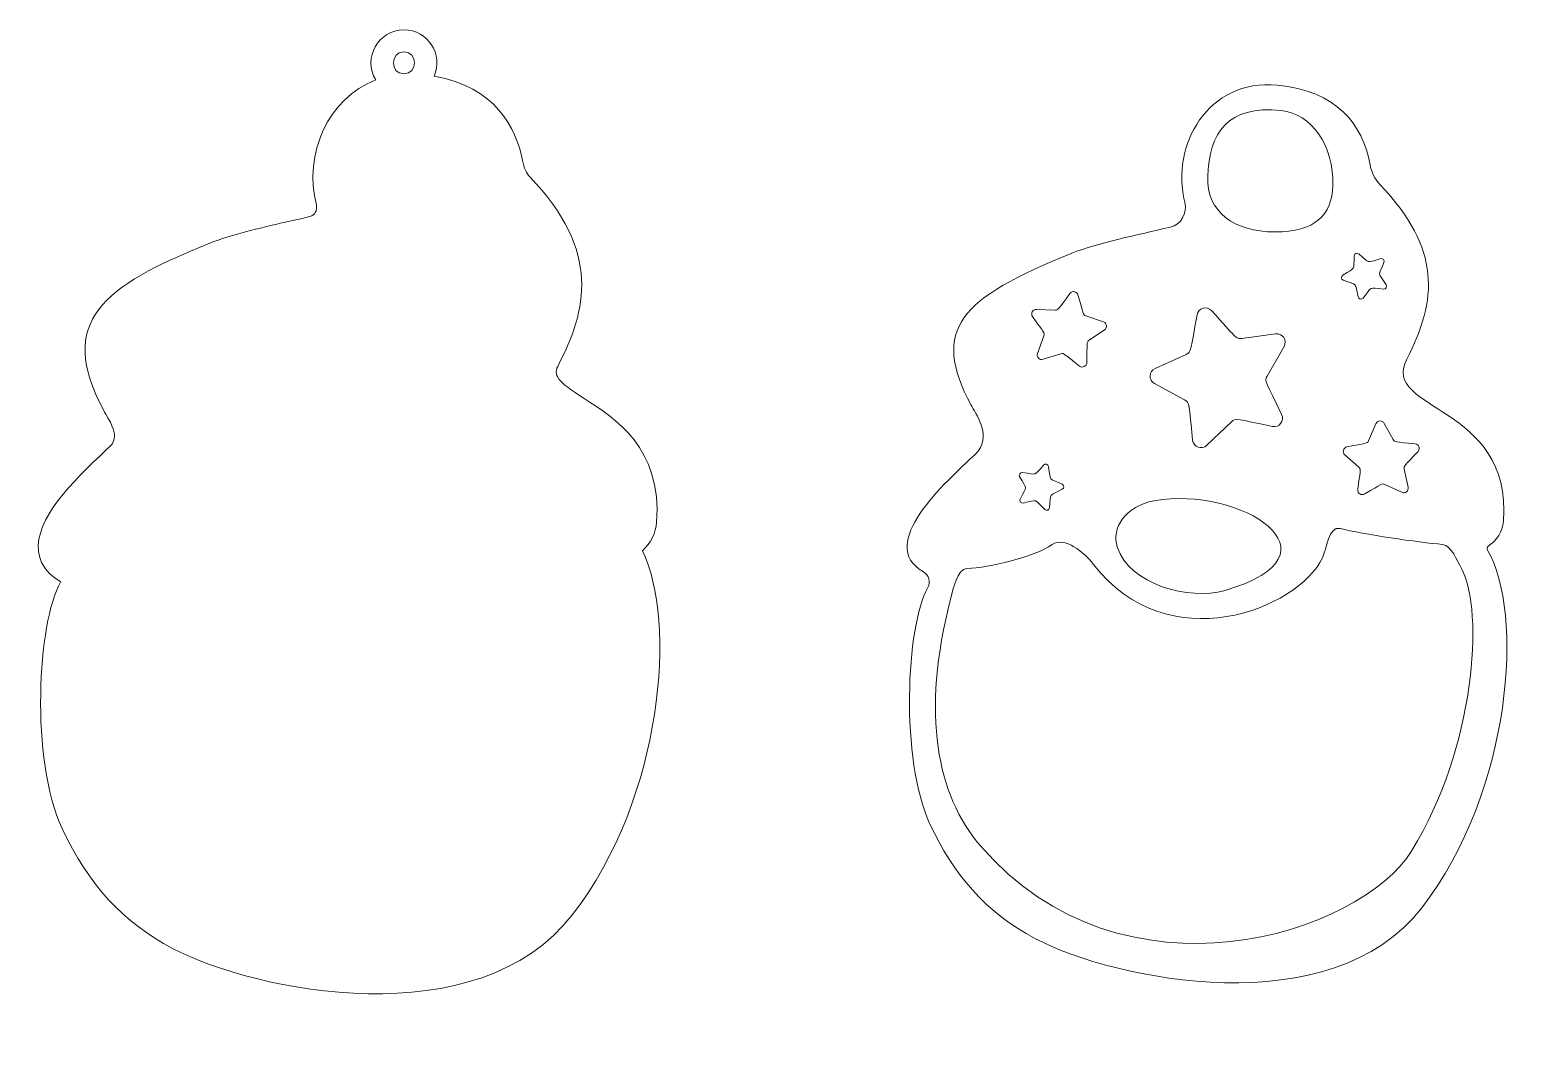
# Model space of a CAD drawing. Header units: inches. Extents: x 1.18 to 8.83, y -0.19 to 4.96.
import ezdxf

# ---------------------------------------------------------------- set-up
doc = ezdxf.new("R2010")
doc.units = ezdxf.units.IN
doc.header["$MEASUREMENT"] = 0
doc.layers.add('_U+0421_U+043B_U+043E_U+0439 1', color=7, linetype='Continuous')

msp = doc.modelspace()

# ---------------------------------------------------------------- linework, layer by layer
at = {"layer": '_U+0421_U+043B_U+043E_U+0439 1', "color": 12, "lineweight": 9, "true_color": 0xe30613}
for points, knots in [([(4.3159, 2.2941), (4.3592, 2.3344), (4.3847, 2.3854), (4.3888, 2.4406), (4.4165, 2.8187), (4.1771, 2.9716), (4.0187, 3.0727), (3.877, 3.1631), (3.8574, 3.1893), (3.8876, 3.2477), (4.0282, 3.5195), (4.1076, 3.8239), (3.74, 4.207), (3.7226, 4.225), (3.7106, 4.2521), (3.7032, 4.2898), (3.6697, 4.4595), (3.5629, 4.666), (3.2502, 4.7217), (3.2994, 4.833), (3.2178, 4.9584), (3.096, 4.9584), (2.9648, 4.9584), (2.8839, 4.8147), (2.9519, 4.7026), (2.707, 4.6092), (2.5822, 4.3216), (2.648, 4.063), (2.6514, 4.0496), (2.6495, 4.0359), (2.6426, 4.0245), (2.6301, 4.0037), (2.6246, 4.0054), (2.4902, 3.9747), (2.3534, 3.9435), (2.212, 3.9112), (2.1034, 3.8675), (1.5553, 3.6471), (1.316, 3.4682), (1.5602, 3.0115), (1.5628, 3.0067), (1.5665, 3.0006), (1.571, 2.9932), (1.6459, 2.87), (1.6109, 2.8453), (1.5729, 2.8099), (1.3952, 2.6444), (1.2072, 2.454), (1.2269, 2.2897), (1.2321, 2.2456), (1.2556, 2.1834), (1.3375, 2.1374), (1.3392, 2.1365), (1.34, 2.1351), (1.3391, 2.1334), (1.2222, 1.9283), (1.1825, 1.2278), (1.3479, 0.8724), (1.4806, 0.5872), (1.6601, 0.3924), (1.9128, 0.2596), (2.334, 0.0381), (3.4753, -0.1941), (3.9586, 0.4325), (4.4242, 1.0362), (4.4913, 1.9388), (4.3159, 2.2941)], [0, 0, 0, 0, 1, 1, 1, 2, 2, 2, 3, 3, 3, 4, 4, 4, 5, 5, 5, 6, 6, 6, 7, 7, 7, 8, 8, 8, 9, 9, 9, 10, 10, 10, 11, 11, 11, 12, 12, 12, 13, 13, 13, 14, 14, 14, 15, 15, 15, 16, 16, 16, 17, 17, 17, 18, 18, 18, 19, 19, 19, 20, 20, 20, 21, 21, 21, 22, 22, 22, 22]), ([(3.096, 4.7338), (3.0238, 4.7338), (3.0239, 4.8458), (3.096, 4.8458), (3.1682, 4.8458), (3.1681, 4.7338), (3.096, 4.7338)], [0, 0, 0, 0, 1, 1, 1, 2, 2, 2, 2]), ([(8.6388, 2.2973), (8.6348, 2.3039), (8.6367, 2.312), (8.6432, 2.3166), (8.6862, 2.3471), (8.7172, 2.3904), (8.7211, 2.4447), (8.7653, 3.0478), (8.0883, 3.0071), (8.2261, 3.2734), (8.3833, 3.5774), (8.4033, 3.8384), (8.0893, 4.1665), (8.0624, 4.1947), (8.0453, 4.2306), (8.0383, 4.2689), (8.0006, 4.4771), (7.868, 4.6461), (7.5627, 4.6756), (7.2099, 4.7098), (7.0167, 4.3667), (7.0905, 4.0768), (7.1049, 4.0204), (7.0722, 3.9629), (7.0156, 3.9492), (6.8482, 3.9086), (6.65, 3.8709), (6.5125, 3.8156), (5.9412, 3.5858), (5.7885, 3.4293), (5.9978, 3.0379), (6.0165, 3.003), (6.1136, 2.8758), (6.0178, 2.7862), (5.8701, 2.648), (5.5067, 2.3247), (5.7532, 2.1862), (5.7824, 2.1698), (5.792, 2.1339), (5.776, 2.1057), (5.6648, 1.9107), (5.634, 1.2245), (5.7869, 0.896), (5.9047, 0.6428), (6.0675, 0.4457), (6.3271, 0.3092), (6.7331, 0.0956), (7.8424, -0.1298), (8.3025, 0.4667), (8.7668, 1.0687), (8.8265, 1.9817), (8.6388, 2.2973)], [0, 0, 0, 0, 1, 1, 1, 2, 2, 2, 3, 3, 3, 4, 4, 4, 5, 5, 5, 6, 6, 6, 7, 7, 7, 8, 8, 8, 9, 9, 9, 10, 10, 10, 11, 11, 11, 12, 12, 12, 13, 13, 13, 14, 14, 14, 15, 15, 15, 16, 16, 16, 17, 17, 17, 17]), ([(7.208, 4.2072), (7.2161, 4.4323), (7.3083, 4.5747), (7.5837, 4.5455), (7.7382, 4.5292), (7.8552, 4.3681), (7.848, 4.1611), (7.8427, 4.0111), (7.7582, 3.9248), (7.551, 3.9248), (7.3439, 3.9248), (7.2016, 4.0286), (7.208, 4.2072)], [0, 0, 0, 0, 1, 1, 1, 2, 2, 2, 3, 3, 3, 4, 4, 4, 4]), ([(7.8988, 3.7036), (7.9662, 3.7454), (7.9533, 3.7225), (7.9572, 3.8028), (7.9577, 3.8145), (7.9715, 3.8205), (7.9805, 3.8129), (8.0411, 3.7617), (8.0152, 3.7669), (8.0928, 3.7881), (8.1041, 3.7911), (8.1141, 3.7799), (8.1097, 3.769), (8.0792, 3.6945), (8.0772, 3.7209), (8.1207, 3.6545), (8.1272, 3.6447), (8.1195, 3.6317), (8.1078, 3.6326), (8.0276, 3.6385), (8.052, 3.6486), (8.0023, 3.5867), (7.995, 3.5775), (7.9803, 3.5808), (7.9775, 3.5922), (7.9586, 3.6693), (7.9765, 3.6498), (7.9012, 3.6783), (7.8903, 3.6825), (7.8888, 3.6974), (7.8988, 3.7036)], [0, 0, 0, 0, 1, 1, 1, 2, 2, 2, 3, 3, 3, 4, 4, 4, 5, 5, 5, 6, 6, 6, 7, 7, 7, 8, 8, 8, 9, 9, 9, 10, 10, 10, 10]), ([(6.3319, 3.5284), (6.3319, 3.5284), (6.4267, 3.5247), (6.4267, 3.5247), (6.4427, 3.5241), (6.4421, 3.5285), (6.5031, 3.6101), (6.5147, 3.6256), (6.539, 3.6211), (6.5443, 3.6025), (6.5714, 3.5064), (6.5695, 3.5007), (6.585, 3.4954), (6.585, 3.4954), (6.6749, 3.4649), (6.6749, 3.4649), (6.6932, 3.4587), (6.6964, 3.4341), (6.6803, 3.4234), (6.6803, 3.4234), (6.6015, 3.3707), (6.6015, 3.3707), (6.5876, 3.3614), (6.5911, 3.355), (6.5898, 3.2567), (6.5896, 3.2373), (6.5672, 3.2267), (6.552, 3.2386), (6.4736, 3.3004), (6.4717, 3.3062), (6.4561, 3.3013), (6.4561, 3.3013), (6.3655, 3.2732), (6.3655, 3.2732), (6.347, 3.2675), (6.33, 3.2854), (6.3367, 3.3036), (6.3367, 3.3036), (6.3695, 3.3926), (6.3695, 3.3926), (6.3751, 3.408), (6.3695, 3.4101), (6.3119, 3.4917), (6.3007, 3.5074), (6.3125, 3.5292), (6.3319, 3.5284)], [0, 0, 0, 0, 1, 1, 1, 2, 2, 2, 3, 3, 3, 4, 4, 4, 5, 5, 5, 6, 6, 6, 7, 7, 7, 8, 8, 8, 9, 9, 9, 10, 10, 10, 11, 11, 11, 12, 12, 12, 13, 13, 13, 14, 14, 14, 15, 15, 15, 15]), ([(6.9385, 3.2264), (6.9385, 3.2264), (7.0976, 3.298), (7.0976, 3.298), (7.1251, 3.3104), (7.1206, 3.3205), (7.1535, 3.5012), (7.1598, 3.5362), (7.2036, 3.5488), (7.2276, 3.5224), (7.3516, 3.3858), (7.3527, 3.3755), (7.3824, 3.3795), (7.3824, 3.3795), (7.5553, 3.4029), (7.5553, 3.4029), (7.5906, 3.4076), (7.616, 3.3699), (7.5983, 3.339), (7.5983, 3.339), (7.5117, 3.1875), (7.5117, 3.1875), (7.4968, 3.1614), (7.5063, 3.1558), (7.586, 2.9903), (7.6014, 2.9582), (7.5733, 2.9224), (7.5385, 2.9296), (7.3578, 2.9673), (7.3509, 2.9749), (7.3292, 2.9542), (7.3292, 2.9542), (7.2031, 2.8337), (7.2031, 2.8337), (7.1773, 2.8091), (7.1346, 2.8247), (7.1307, 2.8601), (7.1107, 3.0435), (7.1158, 3.0525), (7.0894, 3.0667), (7.0894, 3.0667), (6.9358, 3.1494), (6.9358, 3.1494), (6.9044, 3.1663), (6.9061, 3.2118), (6.9385, 3.2264)], [0, 0, 0, 0, 1, 1, 1, 2, 2, 2, 3, 3, 3, 4, 4, 4, 5, 5, 5, 6, 6, 6, 7, 7, 7, 8, 8, 8, 9, 9, 9, 10, 10, 10, 11, 11, 11, 12, 12, 12, 13, 13, 13, 14, 14, 14, 15, 15, 15, 15]), ([(8.2689, 2.8412), (8.2882, 2.8393), (8.2969, 2.8161), (8.2837, 2.802), (8.2154, 2.7291), (8.2095, 2.7277), (8.213, 2.7118), (8.213, 2.7118), (8.2333, 2.6191), (8.2333, 2.6191), (8.2374, 2.6002), (8.2181, 2.5847), (8.2005, 2.5929), (8.2005, 2.5929), (8.1147, 2.6332), (8.1147, 2.6332), (8.1002, 2.64), (8.099, 2.6358), (8.011, 2.5843), (7.9943, 2.5746), (7.9737, 2.5882), (7.9761, 2.6074), (7.9872, 2.6967), (7.9941, 2.7095), (7.9802, 2.7219), (7.9802, 2.7219), (7.9093, 2.785), (7.9093, 2.785), (7.8949, 2.7979), (7.9014, 2.8217), (7.9205, 2.8254), (8.0185, 2.8442), (8.0241, 2.8418), (8.0306, 2.8568), (8.0306, 2.8568), (8.0687, 2.9437), (8.0687, 2.9437), (8.0765, 2.9615), (8.1012, 2.9626), (8.1106, 2.9456), (8.1106, 2.9456), (8.1564, 2.8625), (8.1564, 2.8625), (8.1641, 2.8485), (8.1675, 2.8512), (8.2689, 2.8412)], [0, 0, 0, 0, 1, 1, 1, 2, 2, 2, 3, 3, 3, 4, 4, 4, 5, 5, 5, 6, 6, 6, 7, 7, 7, 8, 8, 8, 9, 9, 9, 10, 10, 10, 11, 11, 11, 12, 12, 12, 13, 13, 13, 14, 14, 14, 15, 15, 15, 15]), ([(6.2601, 2.6941), (6.3397, 2.6826), (6.3147, 2.6743), (6.3685, 2.7325), (6.3765, 2.7412), (6.3909, 2.7369), (6.3929, 2.7253), (6.4066, 2.646), (6.3909, 2.6673), (6.463, 2.6341), (6.4737, 2.6292), (6.4741, 2.6141), (6.4637, 2.6087), (6.3925, 2.5712), (6.4078, 2.5926), (6.3985, 2.5138), (6.3972, 2.5022), (6.383, 2.4971), (6.3746, 2.5053), (6.3169, 2.5614), (6.3421, 2.5535), (6.2643, 2.538), (6.2527, 2.5357), (6.2436, 2.5476), (6.2488, 2.5581), (6.2843, 2.6303), (6.2845, 2.6039), (6.2457, 2.6731), (6.24, 2.6834), (6.2485, 2.6958), (6.2601, 2.6941)], [0, 0, 0, 0, 1, 1, 1, 2, 2, 2, 3, 3, 3, 4, 4, 4, 5, 5, 5, 6, 6, 6, 7, 7, 7, 8, 8, 8, 9, 9, 9, 10, 10, 10, 10]), ([(6.9344, 2.5495), (7.3734, 2.6294), (7.9304, 2.274), (7.2964, 2.0909), (7.112, 2.0377), (6.8076, 2.1211), (6.745, 2.3135), (6.7144, 2.4074), (6.7855, 2.5224), (6.9344, 2.5495)], [0, 0, 0, 0, 1, 1, 1, 2, 2, 2, 3, 3, 3, 3]), ([(8.2527, 0.7603), (7.9922, 0.3332), (6.7734, -0.0627), (6.0436, 0.7864), (5.8249, 1.0408), (5.7391, 1.4527), (5.8936, 2.0533), (5.9051, 2.098), (5.927, 2.2), (5.9758, 2.2026), (6.0916, 2.2087), (6.3169, 2.2593), (6.4123, 2.3262), (6.4737, 2.3692), (6.578, 2.2842), (6.6226, 2.2258), (7.0009, 1.7299), (7.6682, 1.9934), (7.7954, 2.2584), (7.8158, 2.3008), (7.8264, 2.4226), (7.886, 2.4074), (7.998, 2.3787), (8.2893, 2.3365), (8.4088, 2.3262), (8.455, 2.3223), (8.4842, 2.2425), (8.5056, 2.2028), (8.6253, 1.9804), (8.5727, 1.285), (8.2527, 0.7603)], [0, 0, 0, 0, 1, 1, 1, 2, 2, 2, 3, 3, 3, 4, 4, 4, 5, 5, 5, 6, 6, 6, 7, 7, 7, 8, 8, 8, 9, 9, 9, 10, 10, 10, 10])]:
    msp.add_open_spline(points, degree=3, knots=knots, dxfattribs=at)

doc.saveas('drawing.dxf')
